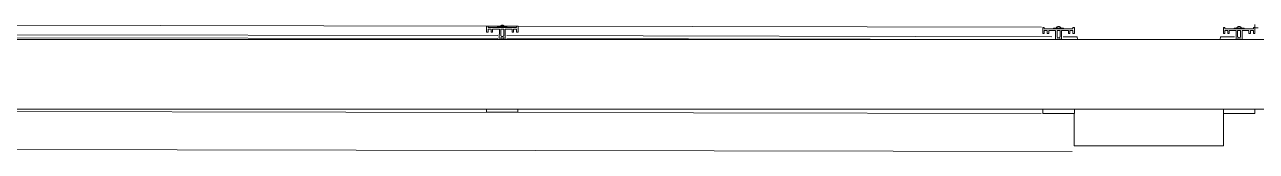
# Model space of a CAD drawing. Header units: centimetres. Extents: x -16.81 to -14.54, y 1.61 to 2.77.
# Drawn here: x -16.2005 to -16.1132, y 2.6976 to 2.7066 of the extents above; entities that cross this region are included whole.
import ezdxf

# ---------------------------------------------------------------- set-up
doc = ezdxf.new("R2010")
doc.units = ezdxf.units.CM
doc.header["$MEASUREMENT"] = 0
doc.layers.get('0').update_dxf_attribs({"lineweight": 0})
doc.layers.add('EXP COTA', color=7, linetype='Continuous', lineweight=0)

# ---------------------------------------------------------------- blocks, each defined once
blk = doc.blocks.new('Block_29')
at = {"layer": 'EXP COTA', "color": 172, "lineweight": 0, "true_color": 0x0000cc}
blk.add_line((-16.036566, 2.700583), (-16.734202, 2.700583), dxfattribs=at)

msp = doc.modelspace()

# ---------------------------------------------------------------- linework, layer by layer
at = {"color": 18, "lineweight": 0, "true_color": 0x000000}
for p, q in [((-16.167744, 2.706465), (-16.204765, 2.706536)), ((-16.167744, 2.706469), (-16.167745, 2.70604)), ((-16.167639, 2.706469), (-16.167744, 2.706469)), ((-16.167639, 2.70637), (-16.167639, 2.706469)), ((-16.165615, 2.706461), (-16.167639, 2.706465)), ((-16.167639, 2.70637), (-16.165616, 2.706366)), ((-16.167639, 2.706264), (-16.167428, 2.706264)), ((-16.167639, 2.706264), (-16.167639, 2.70604)), ((-16.167428, 2.706264), (-16.167428, 2.706039)), ((-16.167322, 2.706264), (-16.167323, 2.706039)), ((-16.167322, 2.706264), (-16.166838, 2.706263)), ((-16.166979, 2.706412), (-16.166979, 2.706369)), ((-16.166798, 2.706412), (-16.166979, 2.706412)), ((-16.166979, 2.706412), (-16.166979, 2.706369)), ((-16.166798, 2.706412), (-16.166979, 2.706412)), ((-16.16684, 2.705514), (-16.166838, 2.706263)), ((-16.166794, 2.706423), (-16.166798, 2.706412)), ((-16.166794, 2.706423), (-16.166798, 2.706412)), ((-16.166456, 2.706411), (-16.166798, 2.706412)), ((-16.166456, 2.706411), (-16.166798, 2.706412)), ((-16.166789, 2.706433), (-16.166794, 2.706423)), ((-16.166789, 2.706433), (-16.166794, 2.706423)), ((-16.166784, 2.706444), (-16.166789, 2.706433)), ((-16.166784, 2.706444), (-16.166789, 2.706433)), ((-16.166778, 2.706454), (-16.166784, 2.706444)), ((-16.166778, 2.706454), (-16.166784, 2.706444)), ((-16.166772, 2.706463), (-16.166778, 2.706454)), ((-16.166772, 2.706463), (-16.166778, 2.706454)), ((-16.166765, 2.706472), (-16.166772, 2.706463)), ((-16.166765, 2.706472), (-16.166772, 2.706463)), ((-16.166757, 2.706481), (-16.166765, 2.706472)), ((-16.166757, 2.706481), (-16.166765, 2.706472)), ((-16.166748, 2.706489), (-16.166757, 2.706481)), ((-16.166748, 2.706489), (-16.166757, 2.706481)), ((-16.16674, 2.706497), (-16.166748, 2.706489)), ((-16.16674, 2.706497), (-16.166748, 2.706489)), ((-16.16673, 2.706504), (-16.16674, 2.706497)), ((-16.16673, 2.706504), (-16.16674, 2.706497)), ((-16.166734, 2.705835), (-16.166733, 2.706262)), ((-16.166733, 2.706262), (-16.166522, 2.706262)), ((-16.166721, 2.70651), (-16.16673, 2.706504)), ((-16.166721, 2.70651), (-16.16673, 2.706504)), ((-16.166711, 2.706516), (-16.166721, 2.70651)), ((-16.166711, 2.706516), (-16.166721, 2.70651)), ((-16.1667, 2.706521), (-16.166711, 2.706516)), ((-16.1667, 2.706521), (-16.166711, 2.706516)), ((-16.166689, 2.706525), (-16.1667, 2.706521)), ((-16.166689, 2.706525), (-16.1667, 2.706521)), ((-16.166678, 2.706529), (-16.166689, 2.706525)), ((-16.166678, 2.706529), (-16.166689, 2.706525)), ((-16.166667, 2.706532), (-16.166678, 2.706529)), ((-16.166667, 2.706532), (-16.166678, 2.706529)), ((-16.166656, 2.706534), (-16.166667, 2.706532)), ((-16.166656, 2.706534), (-16.166667, 2.706532)), ((-16.166644, 2.706536), (-16.166656, 2.706534)), ((-16.166644, 2.706536), (-16.166656, 2.706534)), ((-16.166633, 2.706536), (-16.166644, 2.706536)), ((-16.166633, 2.706536), (-16.166644, 2.706536)), ((-16.166621, 2.706536), (-16.166633, 2.706536)), ((-16.166621, 2.706536), (-16.166633, 2.706536)), ((-16.166609, 2.706536), (-16.166621, 2.706536)), ((-16.166609, 2.706536), (-16.166621, 2.706536)), ((-16.166598, 2.706534), (-16.166609, 2.706536)), ((-16.166598, 2.706534), (-16.166609, 2.706536)), ((-16.166587, 2.706532), (-16.166598, 2.706534)), ((-16.166587, 2.706532), (-16.166598, 2.706534)), ((-16.166575, 2.706529), (-16.166587, 2.706532)), ((-16.166575, 2.706529), (-16.166587, 2.706532)), ((-16.166564, 2.706525), (-16.166575, 2.706529)), ((-16.166564, 2.706525), (-16.166575, 2.706529)), ((-16.166554, 2.706521), (-16.166564, 2.706525)), ((-16.166554, 2.706521), (-16.166564, 2.706525)), ((-16.166543, 2.706516), (-16.166554, 2.706521)), ((-16.166543, 2.706516), (-16.166554, 2.706521)), ((-16.166533, 2.70651), (-16.166543, 2.706516)), ((-16.166533, 2.70651), (-16.166543, 2.706516)), ((-16.166523, 2.706503), (-16.166533, 2.70651)), ((-16.166523, 2.706503), (-16.166533, 2.70651)), ((-16.166514, 2.706496), (-16.166523, 2.706503)), ((-16.166514, 2.706496), (-16.166523, 2.706503)), ((-16.166523, 2.705835), (-16.166522, 2.706262)), ((-16.166505, 2.706489), (-16.166514, 2.706496)), ((-16.166505, 2.706489), (-16.166514, 2.706496)), ((-16.166497, 2.706481), (-16.166505, 2.706489)), ((-16.166497, 2.706481), (-16.166505, 2.706489)), ((-16.166489, 2.706472), (-16.166497, 2.706481)), ((-16.166489, 2.706472), (-16.166497, 2.706481)), ((-16.166482, 2.706463), (-16.166489, 2.706472)), ((-16.166482, 2.706463), (-16.166489, 2.706472)), ((-16.166476, 2.706453), (-16.166482, 2.706463)), ((-16.166476, 2.706453), (-16.166482, 2.706463)), ((-16.16647, 2.706443), (-16.166476, 2.706453)), ((-16.16647, 2.706443), (-16.166476, 2.706453)), ((-16.166465, 2.706433), (-16.16647, 2.706443)), ((-16.166465, 2.706433), (-16.16647, 2.706443)), ((-16.16646, 2.706422), (-16.166465, 2.706433)), ((-16.16646, 2.706422), (-16.166465, 2.706433)), ((-16.166456, 2.706411), (-16.16646, 2.706422)), ((-16.166456, 2.706411), (-16.16646, 2.706422)), ((-16.166275, 2.706411), (-16.166456, 2.706411)), ((-16.166275, 2.706411), (-16.166456, 2.706411)), ((-16.166416, 2.706262), (-16.166418, 2.705514)), ((-16.166416, 2.706262), (-16.165932, 2.706261)), ((-16.166275, 2.706367), (-16.166275, 2.706411)), ((-16.166275, 2.706367), (-16.166275, 2.706411)), ((-16.165932, 2.706261), (-16.165933, 2.706036)), ((-16.165827, 2.706261), (-16.165616, 2.70626)), ((-16.165827, 2.706261), (-16.165827, 2.706036)), ((-16.165616, 2.706366), (-16.165615, 2.706465)), ((-16.165616, 2.70626), (-16.165616, 2.706036)), ((-16.165615, 2.706465), (-16.16551, 2.706465)), ((-16.16551, 2.706465), (-16.165511, 2.706036)), ((-16.128419, 2.70639), (-16.16551, 2.706461)), ((-16.128333, 2.706376), (-16.128333, 2.705946)), ((-16.128228, 2.706376), (-16.128333, 2.706376)), ((-16.128228, 2.706276), (-16.128228, 2.706376)), ((-16.128228, 2.706276), (-16.126204, 2.706276)), ((-16.127568, 2.706276), (-16.127568, 2.70632)), ((-16.127568, 2.70632), (-16.127387, 2.70632)), ((-16.127568, 2.706276), (-16.127568, 2.70632)), ((-16.127568, 2.70632), (-16.127387, 2.70632)), ((-16.127387, 2.70632), (-16.127383, 2.706331)), ((-16.127387, 2.70632), (-16.127383, 2.706331)), ((-16.127387, 2.70632), (-16.127045, 2.70632)), ((-16.127387, 2.70632), (-16.127045, 2.70632)), ((-16.127383, 2.706331), (-16.127378, 2.706341)), ((-16.127383, 2.706331), (-16.127378, 2.706341)), ((-16.127378, 2.706341), (-16.127373, 2.706352)), ((-16.127378, 2.706341), (-16.127373, 2.706352)), ((-16.127373, 2.706352), (-16.127367, 2.706362)), ((-16.127373, 2.706352), (-16.127367, 2.706362)), ((-16.127367, 2.706362), (-16.127361, 2.706371)), ((-16.127367, 2.706362), (-16.127361, 2.706371)), ((-16.127361, 2.706371), (-16.127354, 2.706381)), ((-16.127361, 2.706371), (-16.127354, 2.706381)), ((-16.127354, 2.706381), (-16.127346, 2.706389)), ((-16.127354, 2.706381), (-16.127346, 2.706389)), ((-16.127346, 2.706389), (-16.127338, 2.706397)), ((-16.127346, 2.706389), (-16.127338, 2.706397)), ((-16.127338, 2.706397), (-16.127329, 2.706405)), ((-16.127338, 2.706397), (-16.127329, 2.706405)), ((-16.127329, 2.706405), (-16.127319, 2.706412)), ((-16.127329, 2.706405), (-16.127319, 2.706412)), ((-16.127319, 2.706412), (-16.12731, 2.706418)), ((-16.127319, 2.706412), (-16.12731, 2.706418)), ((-16.12731, 2.706418), (-16.1273, 2.706424)), ((-16.12731, 2.706418), (-16.1273, 2.706424)), ((-16.1273, 2.706424), (-16.127289, 2.706429)), ((-16.1273, 2.706424), (-16.127289, 2.706429)), ((-16.127289, 2.706429), (-16.127279, 2.706434)), ((-16.127289, 2.706429), (-16.127279, 2.706434)), ((-16.127279, 2.706434), (-16.127268, 2.706437)), ((-16.127279, 2.706434), (-16.127268, 2.706437)), ((-16.127268, 2.706437), (-16.127256, 2.70644)), ((-16.127268, 2.706437), (-16.127256, 2.70644)), ((-16.127256, 2.70644), (-16.127245, 2.706442)), ((-16.127256, 2.70644), (-16.127245, 2.706442)), ((-16.127245, 2.706442), (-16.127233, 2.706444)), ((-16.127245, 2.706442), (-16.127233, 2.706444)), ((-16.127233, 2.706444), (-16.127222, 2.706445)), ((-16.127233, 2.706444), (-16.127222, 2.706445)), ((-16.127222, 2.706445), (-16.12721, 2.706445)), ((-16.127222, 2.706445), (-16.12721, 2.706445)), ((-16.12721, 2.706445), (-16.127199, 2.706444)), ((-16.12721, 2.706445), (-16.127199, 2.706444)), ((-16.127199, 2.706444), (-16.127187, 2.706442)), ((-16.127199, 2.706444), (-16.127187, 2.706442)), ((-16.127187, 2.706442), (-16.127176, 2.70644)), ((-16.127187, 2.706442), (-16.127176, 2.70644)), ((-16.127176, 2.70644), (-16.127164, 2.706437)), ((-16.127176, 2.70644), (-16.127164, 2.706437)), ((-16.127164, 2.706437), (-16.127153, 2.706434)), ((-16.127164, 2.706437), (-16.127153, 2.706434)), ((-16.127153, 2.706434), (-16.127143, 2.706429)), ((-16.127153, 2.706434), (-16.127143, 2.706429)), ((-16.127143, 2.706429), (-16.127132, 2.706424)), ((-16.127143, 2.706429), (-16.127132, 2.706424)), ((-16.127132, 2.706424), (-16.127122, 2.706418)), ((-16.127132, 2.706424), (-16.127122, 2.706418)), ((-16.127122, 2.706418), (-16.127113, 2.706412)), ((-16.127122, 2.706418), (-16.127113, 2.706412)), ((-16.127113, 2.706412), (-16.127103, 2.706405)), ((-16.127113, 2.706412), (-16.127103, 2.706405)), ((-16.127103, 2.706405), (-16.127094, 2.706397)), ((-16.127103, 2.706405), (-16.127094, 2.706397)), ((-16.127094, 2.706397), (-16.127086, 2.706389)), ((-16.127094, 2.706397), (-16.127086, 2.706389)), ((-16.127086, 2.706389), (-16.127078, 2.706381)), ((-16.127086, 2.706389), (-16.127078, 2.706381)), ((-16.127078, 2.706381), (-16.127071, 2.706371)), ((-16.127078, 2.706381), (-16.127071, 2.706371)), ((-16.127071, 2.706371), (-16.127065, 2.706362)), ((-16.127071, 2.706371), (-16.127065, 2.706362)), ((-16.127065, 2.706362), (-16.127059, 2.706352)), ((-16.127065, 2.706362), (-16.127059, 2.706352)), ((-16.127059, 2.706352), (-16.127054, 2.706341)), ((-16.127059, 2.706352), (-16.127054, 2.706341)), ((-16.127054, 2.706341), (-16.127049, 2.706331)), ((-16.127054, 2.706341), (-16.127049, 2.706331)), ((-16.127049, 2.706331), (-16.127045, 2.70632)), ((-16.127049, 2.706331), (-16.127045, 2.70632)), ((-16.127045, 2.70632), (-16.126864, 2.70632)), ((-16.127045, 2.70632), (-16.126864, 2.70632)), ((-16.126864, 2.70632), (-16.126864, 2.706276)), ((-16.126864, 2.70632), (-16.126864, 2.706276)), ((-16.126204, 2.706276), (-16.126204, 2.706376)), ((-16.126204, 2.706376), (-16.126099, 2.706376)), ((-16.126099, 2.706376), (-16.126099, 2.705946)), ((-16.115543, 2.706376), (-16.115543, 2.705946)), ((-16.115438, 2.706376), (-16.115543, 2.706376)), ((-16.115438, 2.706276), (-16.115438, 2.706376)), ((-16.115438, 2.706276), (-16.113415, 2.706276)), ((-16.114778, 2.70632), (-16.114778, 2.706276)), ((-16.114597, 2.70632), (-16.114778, 2.70632)), ((-16.114778, 2.70632), (-16.114778, 2.706276)), ((-16.114597, 2.70632), (-16.114778, 2.70632)), ((-16.114593, 2.706331), (-16.114597, 2.70632)), ((-16.114593, 2.706331), (-16.114597, 2.70632)), ((-16.114255, 2.70632), (-16.114597, 2.70632)), ((-16.114255, 2.70632), (-16.114597, 2.70632)), ((-16.114589, 2.706341), (-16.114593, 2.706331)), ((-16.114589, 2.706341), (-16.114593, 2.706331)), ((-16.114583, 2.706352), (-16.114589, 2.706341)), ((-16.114583, 2.706352), (-16.114589, 2.706341)), ((-16.114578, 2.706362), (-16.114583, 2.706352)), ((-16.114578, 2.706362), (-16.114583, 2.706352)), ((-16.114571, 2.706371), (-16.114578, 2.706362)), ((-16.114571, 2.706371), (-16.114578, 2.706362)), ((-16.114564, 2.706381), (-16.114571, 2.706371)), ((-16.114564, 2.706381), (-16.114571, 2.706371)), ((-16.114556, 2.706389), (-16.114564, 2.706381)), ((-16.114556, 2.706389), (-16.114564, 2.706381)), ((-16.114548, 2.706397), (-16.114556, 2.706389)), ((-16.114548, 2.706397), (-16.114556, 2.706389)), ((-16.114539, 2.706405), (-16.114548, 2.706397)), ((-16.114539, 2.706405), (-16.114548, 2.706397)), ((-16.11453, 2.706412), (-16.114539, 2.706405)), ((-16.11453, 2.706412), (-16.114539, 2.706405)), ((-16.11452, 2.706418), (-16.11453, 2.706412)), ((-16.11452, 2.706418), (-16.11453, 2.706412)), ((-16.11451, 2.706424), (-16.11452, 2.706418)), ((-16.11451, 2.706424), (-16.11452, 2.706418)), ((-16.1145, 2.706429), (-16.11451, 2.706424)), ((-16.1145, 2.706429), (-16.11451, 2.706424)), ((-16.114489, 2.706434), (-16.1145, 2.706429)), ((-16.114489, 2.706434), (-16.1145, 2.706429)), ((-16.114478, 2.706437), (-16.114489, 2.706434)), ((-16.114478, 2.706437), (-16.114489, 2.706434)), ((-16.114467, 2.70644), (-16.114478, 2.706437)), ((-16.114467, 2.70644), (-16.114478, 2.706437)), ((-16.114455, 2.706442), (-16.114467, 2.70644)), ((-16.114455, 2.706442), (-16.114467, 2.70644)), ((-16.114444, 2.706444), (-16.114455, 2.706442)), ((-16.114444, 2.706444), (-16.114455, 2.706442)), ((-16.114432, 2.706445), (-16.114444, 2.706444)), ((-16.114432, 2.706445), (-16.114444, 2.706444)), ((-16.11442, 2.706445), (-16.114432, 2.706445)), ((-16.11442, 2.706445), (-16.114432, 2.706445)), ((-16.114409, 2.706444), (-16.11442, 2.706445)), ((-16.114409, 2.706444), (-16.11442, 2.706445)), ((-16.114397, 2.706442), (-16.114409, 2.706444)), ((-16.114397, 2.706442), (-16.114409, 2.706444)), ((-16.114386, 2.70644), (-16.114397, 2.706442)), ((-16.114386, 2.70644), (-16.114397, 2.706442)), ((-16.114375, 2.706437), (-16.114386, 2.70644)), ((-16.114375, 2.706437), (-16.114386, 2.70644)), ((-16.114364, 2.706434), (-16.114375, 2.706437)), ((-16.114364, 2.706434), (-16.114375, 2.706437)), ((-16.114353, 2.706429), (-16.114364, 2.706434)), ((-16.114353, 2.706429), (-16.114364, 2.706434)), ((-16.114343, 2.706424), (-16.114353, 2.706429)), ((-16.114343, 2.706424), (-16.114353, 2.706429)), ((-16.114332, 2.706418), (-16.114343, 2.706424)), ((-16.114332, 2.706418), (-16.114343, 2.706424)), ((-16.114323, 2.706412), (-16.114332, 2.706418)), ((-16.114323, 2.706412), (-16.114332, 2.706418)), ((-16.114314, 2.706405), (-16.114323, 2.706412)), ((-16.114314, 2.706405), (-16.114323, 2.706412)), ((-16.114305, 2.706397), (-16.114314, 2.706405)), ((-16.114305, 2.706397), (-16.114314, 2.706405)), ((-16.114296, 2.706389), (-16.114305, 2.706397)), ((-16.114296, 2.706389), (-16.114305, 2.706397)), ((-16.114289, 2.706381), (-16.114296, 2.706389)), ((-16.114289, 2.706381), (-16.114296, 2.706389)), ((-16.114282, 2.706371), (-16.114289, 2.706381)), ((-16.114282, 2.706371), (-16.114289, 2.706381)), ((-16.114275, 2.706362), (-16.114282, 2.706371)), ((-16.114275, 2.706362), (-16.114282, 2.706371)), ((-16.114269, 2.706352), (-16.114275, 2.706362)), ((-16.114269, 2.706352), (-16.114275, 2.706362)), ((-16.114264, 2.706341), (-16.114269, 2.706352)), ((-16.114264, 2.706341), (-16.114269, 2.706352)), ((-16.114259, 2.706331), (-16.114264, 2.706341)), ((-16.114259, 2.706331), (-16.114264, 2.706341)), ((-16.114255, 2.70632), (-16.114259, 2.706331)), ((-16.114255, 2.70632), (-16.114259, 2.706331)), ((-16.114074, 2.70632), (-16.114255, 2.70632)), ((-16.114074, 2.70632), (-16.114255, 2.70632)), ((-16.114074, 2.706276), (-16.114074, 2.70632)), ((-16.114074, 2.706276), (-16.114074, 2.70632)), ((-16.113415, 2.706376), (-16.113309, 2.706376)), ((-16.113415, 2.706276), (-16.113415, 2.706376)), ((-16.113309, 2.706376), (-16.113309, 2.70658)), ((-16.113309, 2.706376), (-16.113309, 2.705946)), ((-16.113309, 2.706344), (-16.113066, 2.706344)), ((-16.16684, 2.705514), (-16.205671, 2.705514)), ((-16.205565, 2.705871), (-16.166945, 2.705799)), ((-16.205565, 2.70566), (-16.166945, 2.705588)), ((-16.167639, 2.70604), (-16.167745, 2.70604)), ((-16.167428, 2.706039), (-16.167323, 2.706039)), ((-16.166734, 2.705514), (-16.16684, 2.705514)), ((-16.166734, 2.705835), (-16.166734, 2.705829)), ((-16.166734, 2.705829), (-16.166733, 2.705822)), ((-16.166734, 2.70566), (-16.166725, 2.705653)), ((-16.166734, 2.705514), (-16.166734, 2.70566)), ((-16.166523, 2.705514), (-16.166734, 2.705514)), ((-16.166733, 2.705822), (-16.166732, 2.705815)), ((-16.166732, 2.705815), (-16.16673, 2.705809)), ((-16.16673, 2.705809), (-16.166728, 2.705802)), ((-16.166728, 2.705802), (-16.166726, 2.705796)), ((-16.166726, 2.705796), (-16.166723, 2.70579)), ((-16.166725, 2.705653), (-16.166715, 2.705647)), ((-16.166723, 2.70579), (-16.16672, 2.705784)), ((-16.16672, 2.705784), (-16.166717, 2.705778)), ((-16.166717, 2.705778), (-16.166713, 2.705772)), ((-16.166715, 2.705647), (-16.166705, 2.705642)), ((-16.166713, 2.705772), (-16.166709, 2.705767)), ((-16.166709, 2.705767), (-16.166704, 2.705762)), ((-16.166705, 2.705642), (-16.166695, 2.705637)), ((-16.166704, 2.705762), (-16.166699, 2.705757)), ((-16.166699, 2.705757), (-16.166694, 2.705753)), ((-16.166695, 2.705637), (-16.166684, 2.705633)), ((-16.166694, 2.705753), (-16.166689, 2.705749)), ((-16.166689, 2.705749), (-16.166683, 2.705745)), ((-16.166684, 2.705633), (-16.166673, 2.70563)), ((-16.166683, 2.705745), (-16.166677, 2.705742)), ((-16.166677, 2.705742), (-16.166671, 2.705739)), ((-16.166673, 2.70563), (-16.166662, 2.705627)), ((-16.166671, 2.705739), (-16.166665, 2.705736)), ((-16.166665, 2.705736), (-16.166658, 2.705734)), ((-16.166662, 2.705627), (-16.166651, 2.705626)), ((-16.166658, 2.705734), (-16.166652, 2.705732)), ((-16.166652, 2.705732), (-16.166645, 2.705731)), ((-16.166651, 2.705626), (-16.16664, 2.705625)), ((-16.166645, 2.705731), (-16.166638, 2.70573)), ((-16.16664, 2.705625), (-16.166629, 2.705624)), ((-16.166638, 2.70573), (-16.166632, 2.70573)), ((-16.166632, 2.70573), (-16.166625, 2.70573)), ((-16.166629, 2.705624), (-16.166617, 2.705625)), ((-16.166625, 2.70573), (-16.166618, 2.70573)), ((-16.166618, 2.70573), (-16.166612, 2.705731)), ((-16.166617, 2.705625), (-16.166606, 2.705626)), ((-16.166612, 2.705731), (-16.166605, 2.705732)), ((-16.166606, 2.705626), (-16.166595, 2.705627)), ((-16.166605, 2.705732), (-16.166598, 2.705734)), ((-16.166598, 2.705734), (-16.166592, 2.705736)), ((-16.166595, 2.705627), (-16.166584, 2.70563)), ((-16.166592, 2.705736), (-16.166586, 2.705739)), ((-16.166586, 2.705739), (-16.16658, 2.705742)), ((-16.166584, 2.70563), (-16.166573, 2.705633)), ((-16.16658, 2.705742), (-16.166574, 2.705745)), ((-16.166574, 2.705745), (-16.166568, 2.705749)), ((-16.166573, 2.705633), (-16.166562, 2.705637)), ((-16.166568, 2.705749), (-16.166563, 2.705753)), ((-16.166563, 2.705753), (-16.166557, 2.705757)), ((-16.166562, 2.705637), (-16.166552, 2.705642)), ((-16.166557, 2.705757), (-16.166552, 2.705762)), ((-16.166552, 2.705762), (-16.166548, 2.705767)), ((-16.166552, 2.705642), (-16.166542, 2.705647)), ((-16.166548, 2.705767), (-16.166544, 2.705772)), ((-16.166544, 2.705772), (-16.16654, 2.705778)), ((-16.166542, 2.705647), (-16.166532, 2.705653)), ((-16.16654, 2.705778), (-16.166536, 2.705783)), ((-16.166536, 2.705783), (-16.166533, 2.705789)), ((-16.166533, 2.705789), (-16.16653, 2.705795)), ((-16.166532, 2.705653), (-16.166523, 2.705659)), ((-16.16653, 2.705795), (-16.166528, 2.705802)), ((-16.166528, 2.705802), (-16.166526, 2.705808)), ((-16.166526, 2.705808), (-16.166525, 2.705815)), ((-16.166525, 2.705815), (-16.166524, 2.705822)), ((-16.166524, 2.705822), (-16.166523, 2.705828)), ((-16.166523, 2.705828), (-16.166523, 2.705835)), ((-16.166523, 2.705514), (-16.166523, 2.705659)), ((-16.166418, 2.705514), (-16.166523, 2.705514)), ((-16.127427, 2.705514), (-16.166418, 2.705514)), ((-16.166312, 2.705798), (-16.127691, 2.705725)), ((-16.166312, 2.705586), (-16.127692, 2.705514)), ((-16.166312, 2.705586), (-16.127692, 2.705514)), ((-16.166312, 2.705586), (-16.127692, 2.705514)), ((-16.165827, 2.706036), (-16.165933, 2.706036)), ((-16.165616, 2.706036), (-16.165511, 2.706036)), ((-16.128228, 2.705946), (-16.128333, 2.705946)), ((-16.128016, 2.706171), (-16.128228, 2.706171)), ((-16.128228, 2.706171), (-16.128228, 2.705946)), ((-16.128016, 2.706171), (-16.128016, 2.705946)), ((-16.128016, 2.705946), (-16.127911, 2.705946)), ((-16.127427, 2.706171), (-16.127911, 2.706171)), ((-16.127911, 2.706171), (-16.127911, 2.705946)), ((-16.127427, 2.706171), (-16.127427, 2.705514)), ((-16.127322, 2.705514), (-16.127427, 2.705514)), ((-16.127322, 2.705744), (-16.127322, 2.706171)), ((-16.12711, 2.706171), (-16.127322, 2.706171)), ((-16.127321, 2.705737), (-16.127322, 2.705744)), ((-16.127322, 2.705514), (-16.127322, 2.705568)), ((-16.127312, 2.705561), (-16.127322, 2.705568)), ((-16.12711, 2.705514), (-16.127322, 2.705514)), ((-16.127321, 2.70573), (-16.127321, 2.705737)), ((-16.12732, 2.705723), (-16.127321, 2.70573)), ((-16.127318, 2.705717), (-16.12732, 2.705723)), ((-16.127316, 2.70571), (-16.127318, 2.705717)), ((-16.127314, 2.705704), (-16.127316, 2.70571)), ((-16.127311, 2.705698), (-16.127314, 2.705704)), ((-16.127303, 2.705555), (-16.127312, 2.705561)), ((-16.127308, 2.705692), (-16.127311, 2.705698)), ((-16.127304, 2.705686), (-16.127308, 2.705692)), ((-16.127301, 2.70568), (-16.127304, 2.705686)), ((-16.127293, 2.70555), (-16.127303, 2.705555)), ((-16.127296, 2.705675), (-16.127301, 2.70568)), ((-16.127292, 2.70567), (-16.127296, 2.705675)), ((-16.127282, 2.705545), (-16.127293, 2.70555)), ((-16.127287, 2.705665), (-16.127292, 2.70567)), ((-16.127282, 2.705661), (-16.127287, 2.705665)), ((-16.127276, 2.705657), (-16.127282, 2.705661)), ((-16.127272, 2.705542), (-16.127282, 2.705545)), ((-16.127271, 2.705653), (-16.127276, 2.705657)), ((-16.127261, 2.705538), (-16.127272, 2.705542)), ((-16.127265, 2.70565), (-16.127271, 2.705653)), ((-16.127259, 2.705647), (-16.127265, 2.70565)), ((-16.12725, 2.705536), (-16.127261, 2.705538)), ((-16.127252, 2.705645), (-16.127259, 2.705647)), ((-16.127246, 2.705642), (-16.127252, 2.705645)), ((-16.127239, 2.705534), (-16.12725, 2.705536)), ((-16.127239, 2.705641), (-16.127246, 2.705642)), ((-16.127233, 2.705639), (-16.127239, 2.705641)), ((-16.127227, 2.705533), (-16.127239, 2.705534)), ((-16.127226, 2.705639), (-16.127233, 2.705639)), ((-16.127216, 2.705532), (-16.127227, 2.705533)), ((-16.127219, 2.705638), (-16.127226, 2.705639)), ((-16.127213, 2.705638), (-16.127219, 2.705638)), ((-16.127205, 2.705533), (-16.127216, 2.705532)), ((-16.127206, 2.705639), (-16.127213, 2.705638)), ((-16.127199, 2.705639), (-16.127206, 2.705639)), ((-16.127193, 2.705534), (-16.127205, 2.705533)), ((-16.127193, 2.705641), (-16.127199, 2.705639)), ((-16.127186, 2.705642), (-16.127193, 2.705641)), ((-16.127182, 2.705536), (-16.127193, 2.705534)), ((-16.12718, 2.705645), (-16.127186, 2.705642)), ((-16.127171, 2.705538), (-16.127182, 2.705536)), ((-16.127173, 2.705647), (-16.12718, 2.705645)), ((-16.127167, 2.70565), (-16.127173, 2.705647)), ((-16.12716, 2.705542), (-16.127171, 2.705538)), ((-16.127161, 2.705653), (-16.127167, 2.70565)), ((-16.127156, 2.705657), (-16.127161, 2.705653)), ((-16.12715, 2.705545), (-16.12716, 2.705542)), ((-16.12715, 2.705661), (-16.127156, 2.705657)), ((-16.127145, 2.705665), (-16.12715, 2.705661)), ((-16.127139, 2.70555), (-16.12715, 2.705545)), ((-16.12714, 2.70567), (-16.127145, 2.705665)), ((-16.127136, 2.705675), (-16.12714, 2.70567)), ((-16.127129, 2.705555), (-16.127139, 2.70555)), ((-16.127131, 2.70568), (-16.127136, 2.705675)), ((-16.127128, 2.705686), (-16.127131, 2.70568)), ((-16.12712, 2.705561), (-16.127129, 2.705555)), ((-16.127124, 2.705692), (-16.127128, 2.705686)), ((-16.127121, 2.705698), (-16.127124, 2.705692)), ((-16.127118, 2.705704), (-16.127121, 2.705698)), ((-16.12711, 2.705568), (-16.12712, 2.705561)), ((-16.127116, 2.70571), (-16.127118, 2.705704)), ((-16.127114, 2.705717), (-16.127116, 2.70571)), ((-16.127112, 2.705723), (-16.127114, 2.705717)), ((-16.127111, 2.70573), (-16.127112, 2.705723)), ((-16.12711, 2.705744), (-16.127111, 2.705737)), ((-16.127111, 2.705737), (-16.127111, 2.70573)), ((-16.12711, 2.705744), (-16.12711, 2.706171)), ((-16.12711, 2.705514), (-16.12711, 2.705568)), ((-16.127005, 2.705514), (-16.12711, 2.705514)), ((-16.127005, 2.705514), (-16.127005, 2.706171)), ((-16.126521, 2.706171), (-16.127005, 2.706171)), ((-16.114637, 2.705514), (-16.127005, 2.705514)), ((-16.126899, 2.705706), (-16.125905, 2.705706)), ((-16.126521, 2.706171), (-16.126521, 2.705946)), ((-16.126416, 2.705946), (-16.126521, 2.705946)), ((-16.126204, 2.706171), (-16.126416, 2.706171)), ((-16.126416, 2.706171), (-16.126416, 2.705946)), ((-16.126204, 2.706171), (-16.126204, 2.705946)), ((-16.126204, 2.705946), (-16.126099, 2.705946)), ((-16.125905, 2.705706), (-16.125884, 2.705514)), ((-16.115758, 2.705514), (-16.115738, 2.705706)), ((-16.115738, 2.705706), (-16.114743, 2.705706)), ((-16.115438, 2.705946), (-16.115543, 2.705946)), ((-16.115438, 2.706171), (-16.115227, 2.706171)), ((-16.115438, 2.706171), (-16.115438, 2.705946)), ((-16.115227, 2.706171), (-16.115227, 2.705946)), ((-16.115227, 2.705946), (-16.115121, 2.705946)), ((-16.115121, 2.706171), (-16.114637, 2.706171)), ((-16.115121, 2.706171), (-16.115121, 2.705946)), ((-16.114637, 2.705514), (-16.114637, 2.706171)), ((-16.114532, 2.705514), (-16.114637, 2.705514)), ((-16.114532, 2.705744), (-16.114532, 2.706171)), ((-16.114532, 2.706171), (-16.114321, 2.706171)), ((-16.114532, 2.705744), (-16.114532, 2.705737)), ((-16.114532, 2.705737), (-16.114531, 2.70573)), ((-16.114532, 2.705568), (-16.114523, 2.705561)), ((-16.114532, 2.705514), (-16.114532, 2.705568)), ((-16.114321, 2.705514), (-16.114532, 2.705514)), ((-16.114531, 2.70573), (-16.11453, 2.705723)), ((-16.11453, 2.705723), (-16.114528, 2.705717)), ((-16.114528, 2.705717), (-16.114526, 2.70571)), ((-16.114526, 2.70571), (-16.114524, 2.705704)), ((-16.114524, 2.705704), (-16.114521, 2.705698)), ((-16.114523, 2.705561), (-16.114513, 2.705555)), ((-16.114521, 2.705698), (-16.114518, 2.705692)), ((-16.114518, 2.705692), (-16.114515, 2.705686)), ((-16.114515, 2.705686), (-16.114511, 2.70568)), ((-16.114513, 2.705555), (-16.114503, 2.70555)), ((-16.114511, 2.70568), (-16.114507, 2.705675)), ((-16.114507, 2.705675), (-16.114502, 2.70567)), ((-16.114503, 2.70555), (-16.114493, 2.705545)), ((-16.114502, 2.70567), (-16.114497, 2.705665)), ((-16.114497, 2.705665), (-16.114492, 2.705661)), ((-16.114493, 2.705545), (-16.114482, 2.705542)), ((-16.114492, 2.705661), (-16.114487, 2.705657)), ((-16.114487, 2.705657), (-16.114481, 2.705653)), ((-16.114482, 2.705542), (-16.114471, 2.705538)), ((-16.114481, 2.705653), (-16.114475, 2.70565)), ((-16.114475, 2.70565), (-16.114469, 2.705647)), ((-16.114471, 2.705538), (-16.11446, 2.705536)), ((-16.114469, 2.705647), (-16.114463, 2.705645)), ((-16.114463, 2.705645), (-16.114456, 2.705642)), ((-16.11446, 2.705536), (-16.114449, 2.705534)), ((-16.114456, 2.705642), (-16.11445, 2.705641)), ((-16.11445, 2.705641), (-16.114443, 2.705639)), ((-16.114449, 2.705534), (-16.114438, 2.705533)), ((-16.114443, 2.705639), (-16.114436, 2.705639)), ((-16.114438, 2.705533), (-16.114426, 2.705532)), ((-16.114436, 2.705639), (-16.11443, 2.705638)), ((-16.11443, 2.705638), (-16.114423, 2.705638)), ((-16.114426, 2.705532), (-16.114415, 2.705533)), ((-16.114423, 2.705638), (-16.114416, 2.705639)), ((-16.114416, 2.705639), (-16.114409, 2.705639)), ((-16.114415, 2.705533), (-16.114404, 2.705534)), ((-16.114409, 2.705639), (-16.114403, 2.705641)), ((-16.114404, 2.705534), (-16.114393, 2.705536)), ((-16.114403, 2.705641), (-16.114396, 2.705642)), ((-16.114396, 2.705642), (-16.11439, 2.705645)), ((-16.114393, 2.705536), (-16.114382, 2.705538)), ((-16.11439, 2.705645), (-16.114384, 2.705647)), ((-16.114384, 2.705647), (-16.114377, 2.70565)), ((-16.114382, 2.705538), (-16.114371, 2.705542)), ((-16.114377, 2.70565), (-16.114372, 2.705653)), ((-16.114372, 2.705653), (-16.114366, 2.705657)), ((-16.114371, 2.705542), (-16.11436, 2.705545)), ((-16.114366, 2.705657), (-16.11436, 2.705661)), ((-16.11436, 2.705661), (-16.114355, 2.705665)), ((-16.11436, 2.705545), (-16.11435, 2.70555)), ((-16.114355, 2.705665), (-16.11435, 2.70567)), ((-16.11435, 2.70567), (-16.114346, 2.705675)), ((-16.11435, 2.70555), (-16.11434, 2.705555)), ((-16.114346, 2.705675), (-16.114342, 2.70568)), ((-16.114342, 2.70568), (-16.114338, 2.705686)), ((-16.11434, 2.705555), (-16.11433, 2.705561)), ((-16.114338, 2.705686), (-16.114334, 2.705692)), ((-16.114334, 2.705692), (-16.114331, 2.705698)), ((-16.114331, 2.705698), (-16.114328, 2.705704)), ((-16.11433, 2.705561), (-16.114321, 2.705568)), ((-16.114328, 2.705704), (-16.114326, 2.70571)), ((-16.114326, 2.70571), (-16.114324, 2.705717)), ((-16.114324, 2.705717), (-16.114323, 2.705723)), ((-16.114323, 2.705723), (-16.114322, 2.70573)), ((-16.114322, 2.70573), (-16.114321, 2.705737)), ((-16.114321, 2.705744), (-16.114321, 2.706171)), ((-16.114321, 2.705737), (-16.114321, 2.705744)), ((-16.114321, 2.705514), (-16.114321, 2.705568)), ((-16.114215, 2.705514), (-16.114321, 2.705514)), ((-16.114215, 2.706171), (-16.113731, 2.706171)), ((-16.114215, 2.706171), (-16.114215, 2.705514)), ((-16.03613, 2.705514), (-16.114215, 2.705514)), ((-16.113731, 2.706171), (-16.113731, 2.705946)), ((-16.113626, 2.705946), (-16.113731, 2.705946)), ((-16.113626, 2.706171), (-16.113415, 2.706171)), ((-16.113626, 2.706171), (-16.113626, 2.705946)), ((-16.113415, 2.706171), (-16.113415, 2.705946)), ((-16.113415, 2.705946), (-16.113309, 2.705946)), ((-16.128462, 2.700287), (-16.283282, 2.700583)), ((-16.128462, 2.700287), (-16.283282, 2.700583)), ((-16.128462, 2.700287), (-16.283282, 2.700583)), ((-16.204774, 2.700583), (-16.167755, 2.700583)), ((-16.167755, 2.700583), (-16.167756, 2.700367)), ((-16.167756, 2.700367), (-16.165521, 2.700363)), ((-16.167755, 2.700583), (-16.165521, 2.700583)), ((-16.165521, 2.700363), (-16.165521, 2.700583)), ((-16.165521, 2.700583), (-16.128333, 2.700583)), ((-16.128333, 2.700273), (-16.128333, 2.700583)), ((-16.128333, 2.700583), (-16.126099, 2.700583)), ((-16.126099, 2.700273), (-16.128333, 2.700273)), ((-16.126101, 2.69798), (-16.126101, 2.700273)), ((-16.126099, 2.700583), (-16.126099, 2.700273)), ((-16.126099, 2.700583), (-16.115543, 2.700583)), ((-16.115543, 2.700583), (-16.115543, 2.700273)), ((-16.115543, 2.700583), (-16.113309, 2.700583)), ((-16.115543, 2.700273), (-16.113309, 2.700273)), ((-16.115542, 2.69798), (-16.115542, 2.700273)), ((-16.113309, 2.700273), (-16.113309, 2.700583)), ((-16.113309, 2.700583), (-16.037037, 2.700583)), ((-16.126254, 2.697594), (-16.28626, 2.697895)), ((-16.126101, 2.69798), (-16.115542, 2.69798))]:
    msp.add_line(p, q, dxfattribs=at)

# ---------------------------------------------------------------- block references
at = {"layer": 'EXP COTA'}
msp.add_blockref('Block_29', (0, 0), dxfattribs=at)

doc.saveas('drawing.dxf')
